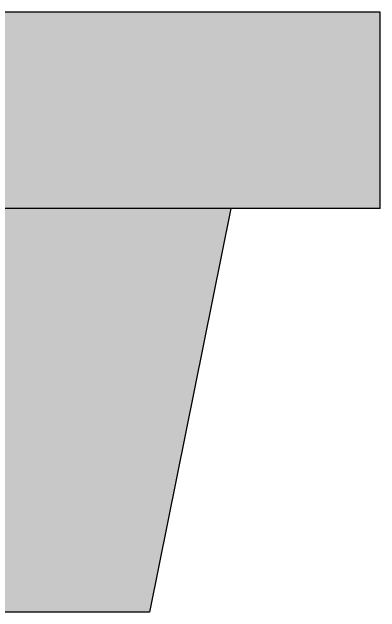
# Model space of a CAD drawing. Header units: metres. Extents: x 11 to 190, y 38 to 70.
# Drawn here: x 130.7399 to 130.9124, y 65.7644 to 66.0454 of the extents above; entities that cross this region are included whole.
import ezdxf

# ---------------------------------------------------------------- set-up
doc = ezdxf.new("R2010")
doc.units = ezdxf.units.M
doc.header["$LTSCALE"] = 0.01
doc.linetypes.add('AUSGEZOGEN', pattern=[1000, 1000, 0])
doc.layers.add('A_Schraff_Dach', color=17, linetype='CONTINUOUS')
doc.layers.add('FASSADE', color=7, linetype='AUSGEZOGEN')

msp = doc.modelspace()

# ---------------------------------------------------------------- hatches: boundary and pattern name
at = {"layer": 'A_Schraff_Dach'}
h = msp.add_hatch(color=11, dxfattribs=at)
h.paths.add_polyline_path([(130.84236, 65.95337), (130.80436, 65.76437), (116.01977, 65.76437), (116.0028, 65.95337)])
h.paths.add_polyline_path([(115.9328, 66.04538), (130.91236, 66.04538), (130.91236, 65.95337), (115.9328, 65.95337)])

# ---------------------------------------------------------------- linework, layer by layer
at = {"layer": 'FASSADE'}
for p, q in [((130.91236, 66.04538), (115.9328, 66.04538)), ((130.91236, 65.95337), (130.91236, 66.04538)), ((130.91236, 65.95337), (115.9328, 65.95337)), ((130.84236, 65.95337), (130.80436, 65.76437)), ((130.80436, 65.76437), (116.01977, 65.76437))]:
    msp.add_line(p, q, dxfattribs=at)

doc.saveas('drawing.dxf')
